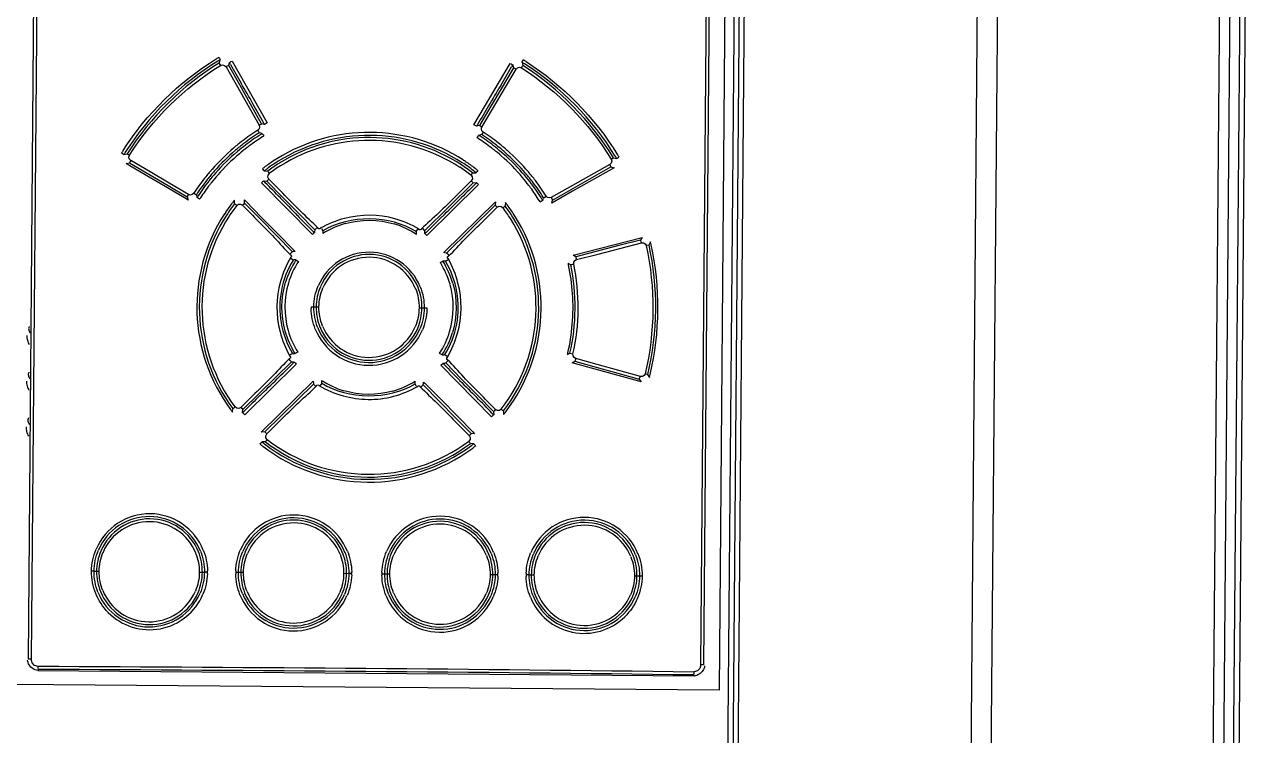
# Model space of a CAD drawing. Header units: millimetres. Extents: x 0 to 10500, y 0 to 7425.
# Drawn here: x 3609.5 to 3730.4, y 5817.3 to 5887.3 of the extents above; entities that cross this region are included whole.
import ezdxf

# ---------------------------------------------------------------- set-up
doc = ezdxf.new("R2010")
doc.units = ezdxf.units.MM
doc.header["$LTSCALE"] = 577.5
doc.layers.get('0').update_dxf_attribs({"linetype": 'CONTINUOUS'})

msp = doc.modelspace()

# ---------------------------------------------------------------- linework, layer by layer
at = {"color": 7, "linetype": 'Continuous'}
for p, q in [((3680.17, 6000.47), (3671.46, 4956.42)), ((3680.67, 6000.47), (3671.96, 4956.42)), ((3681.18, 6000.46), (3672.46, 4956.41)), ((3704.09, 6000.27), (3695.38, 4956.22)), ((3706.08, 6000.26), (3697.36, 4956.2)), ((3719.23, 4956.02), (3727.95, 6000.07)), ((3728.95, 6000.07), (3720.23, 4956.01)), ((3721.23, 4956), (3729.95, 6000.06)), ((3730.45, 6000.05), (3721.73, 4956)), ((3678.91, 5956.58), (3677.78, 5821.79)), ((3677.78, 5821.79), (3608.19, 5822.37))]:
    msp.add_line(p, q, dxfattribs=at)
at = {"color": 6, "linetype": 'Continuous'}
for p, q in [((3609.83, 5824.84), (3610.91, 5954.16)), ((3611.18, 5954.16), (3610.1, 5824.84)), ((3675.99, 5824.29), (3677.07, 5953.61)), ((3677.34, 5953.61), (3676.26, 5824.28)), ((3629.27, 5883.15), (3632.52, 5877.41)), ((3630.61, 5881.37), (3629.53, 5883.29)), ((3629.71, 5883.39), (3629.6, 5883.58)), ((3654.45, 5877.22), (3657.8, 5882.91)), ((3657.54, 5883.05), (3656.43, 5881.16)), ((3657.47, 5883.35), (3657.37, 5883.16)), ((3631.69, 5879.46), (3630.61, 5881.37)), ((3656.43, 5881.16), (3655.32, 5879.26)), ((3632.77, 5877.55), (3631.69, 5879.46)), ((3655.32, 5879.26), (3654.2, 5877.37)), ((3633.06, 5877.48), (3632.96, 5877.66)), ((3654.02, 5877.48), (3653.91, 5877.3)), ((3619.76, 5873.7), (3621.66, 5872.58)), ((3621.79, 5872.82), (3619.89, 5873.94)), ((3667.02, 5873.55), (3661.27, 5870.29)), ((3661.39, 5870.04), (3667.14, 5873.3)), ((3621.66, 5872.58), (3623.56, 5871.46)), ((3623.69, 5871.7), (3621.79, 5872.82)), ((3632.95, 5871.92), (3633.13, 5871.74)), ((3623.56, 5871.46), (3625.46, 5870.34)), ((3625.59, 5870.58), (3623.69, 5871.7)), ((3633.29, 5871.9), (3634.86, 5870.3)), ((3648.81, 5867.02), (3653.59, 5871.73)), ((3653.75, 5871.57), (3653.93, 5871.75)), ((3632.67, 5868.14), (3631.1, 5869.73)), ((3634.86, 5870.3), (3636.43, 5868.71)), ((3655.74, 5869.52), (3650.97, 5864.82)), ((3636.43, 5868.71), (3638, 5867.11)), ((3634.23, 5866.54), (3632.67, 5868.14)), ((3635.8, 5864.95), (3634.23, 5866.54)), ((3637.84, 5866.95), (3637.96, 5866.83)), ((3648.84, 5866.74), (3648.96, 5866.86)), ((3670.05, 5866.1), (3667.92, 5865.55)), ((3667.92, 5865.55), (3663.67, 5864.44)), ((3663.75, 5864.17), (3665.88, 5864.72)), ((3665.88, 5864.72), (3668.01, 5865.27)), ((3668.01, 5865.27), (3670.14, 5865.82)), ((3637.91, 5859.52), (3638.41, 5859.52)), ((3648.26, 5859.43), (3648.77, 5859.43)), ((3630.93, 5849.43), (3635.71, 5854.13)), ((3635.86, 5853.97), (3635.98, 5854.09)), ((3650.61, 5853.97), (3650.73, 5853.85)), ((3650.88, 5854), (3652.44, 5852.41)), ((3663.58, 5854.17), (3665.7, 5853.58)), ((3665.79, 5853.86), (3663.67, 5854.44)), ((3667.91, 5853.27), (3665.79, 5853.86)), ((3665.7, 5853.58), (3667.82, 5853)), ((3667.82, 5853), (3669.93, 5852.41)), ((3670.03, 5852.68), (3667.91, 5853.27)), ((3637.87, 5851.93), (3633.09, 5847.22)), ((3650.25, 5850.25), (3648.68, 5851.84)), ((3652.44, 5852.41), (3654.01, 5850.82)), ((3651.81, 5848.65), (3650.25, 5850.25)), ((3654.01, 5850.82), (3655.57, 5849.22)), ((3630.9, 5849.11), (3631.08, 5849.28)), ((3655.43, 5849.07), (3655.6, 5848.9)), ((3653.38, 5847.05), (3651.81, 5848.65)), ((3616.28, 5833.5), (3616.03, 5833.5)), ((3616.28, 5833.5), (3616.53, 5833.5)), ((3616.53, 5833.5), (3616.79, 5833.5)), ((3626.64, 5833.41), (3627.14, 5833.41)), ((3627.44, 5833.41), (3627.14, 5833.41)), ((3630.99, 5833.38), (3630.22, 5833.38)), ((3640.84, 5833.3), (3641.35, 5833.29)), ((3641.63, 5833.29), (3641.35, 5833.29)), ((3644.61, 5833.26), (3645.39, 5833.26)), ((3655.25, 5833.18), (3656.02, 5833.17)), ((3659.09, 5833.14), (3658.8, 5833.15)), ((3659.09, 5833.14), (3659.6, 5833.14)), ((3669.45, 5833.06), (3670.21, 5833.05)), ((3610.74, 5823.75), (3675.34, 5823.21))]:
    msp.add_line(p, q, dxfattribs=at)
at = {"color": 2, "linetype": 'Continuous'}
for p, q in [((3628.56, 5884.08), (3628.62, 5883.98)), ((3628.61, 5883.53), (3628.69, 5883.84)), ((3628.64, 5883.47), (3628.61, 5883.53)), ((3628.62, 5883.98), (3628.66, 5883.9)), ((3628.69, 5883.39), (3628.64, 5883.47)), ((3628.66, 5883.9), (3628.69, 5883.84)), ((3628.75, 5883.29), (3628.69, 5883.39)), ((3628.74, 5883.29), (3628.93, 5883.34)), ((3628.93, 5883.34), (3629.13, 5883.29)), ((3629.13, 5883.29), (3629.27, 5883.15)), ((3629.38, 5883.21), (3629.27, 5883.15)), ((3629.47, 5883.26), (3629.38, 5883.21)), ((3629.53, 5883.29), (3629.47, 5883.26)), ((3629.53, 5883.29), (3629.6, 5883.58)), ((3629.6, 5883.58), (3629.66, 5883.61)), ((3629.66, 5883.61), (3629.75, 5883.66)), ((3629.75, 5883.66), (3629.86, 5883.72)), ((3629.86, 5883.72), (3633.31, 5877.62)), ((3653.66, 5877.45), (3657.22, 5883.49)), ((3657.22, 5883.49), (3657.32, 5883.43)), ((3657.32, 5883.43), (3657.41, 5883.38)), ((3657.41, 5883.38), (3657.47, 5883.35)), ((3657.47, 5883.35), (3657.54, 5883.05)), ((3657.6, 5883.02), (3657.54, 5883.05)), ((3657.69, 5882.97), (3657.6, 5883.02)), ((3657.8, 5882.91), (3657.69, 5882.97)), ((3657.8, 5882.91), (3657.94, 5883.05)), ((3657.94, 5883.05), (3658.14, 5883.1)), ((3658.14, 5883.1), (3658.33, 5883.04)), ((3658.38, 5883.14), (3658.32, 5883.04)), ((3658.43, 5883.22), (3658.38, 5883.14)), ((3658.39, 5883.6), (3658.42, 5883.65)), ((3658.39, 5883.6), (3658.46, 5883.28)), ((3658.42, 5883.65), (3658.46, 5883.73)), ((3658.46, 5883.28), (3658.43, 5883.22)), ((3658.46, 5883.73), (3658.52, 5883.83)), ((3632.52, 5877.04), (3632.39, 5876.9)), ((3632.46, 5876.8), (3632.39, 5876.9)), ((3632.51, 5876.71), (3632.46, 5876.8)), ((3632.52, 5877.41), (3632.62, 5877.47)), ((3632.52, 5877.41), (3632.57, 5877.22)), ((3632.57, 5877.22), (3632.52, 5877.04)), ((3632.62, 5877.47), (3632.72, 5877.52)), ((3632.72, 5877.52), (3632.78, 5877.55)), ((3633.06, 5877.48), (3632.77, 5877.55)), ((3633.12, 5877.51), (3633.06, 5877.48)), ((3633.21, 5877.56), (3633.12, 5877.51)), ((3633.31, 5877.62), (3633.21, 5877.56)), ((3653.77, 5877.38), (3653.66, 5877.45)), ((3653.86, 5877.33), (3653.77, 5877.38)), ((3653.91, 5877.3), (3653.86, 5877.33)), ((3654.2, 5877.37), (3653.91, 5877.3)), ((3654.2, 5877.37), (3654.26, 5877.34)), ((3654.26, 5877.34), (3654.35, 5877.29)), ((3654.35, 5877.29), (3654.45, 5877.22)), ((3654.4, 5877.04), (3654.45, 5877.22)), ((3654.44, 5876.85), (3654.4, 5877.04)), ((3654.57, 5876.71), (3654.44, 5876.85)), ((3632.55, 5876.66), (3632.51, 5876.71)), ((3632.83, 5876.58), (3632.55, 5876.66)), ((3632.83, 5876.58), (3632.87, 5876.53)), ((3632.87, 5876.53), (3632.92, 5876.44)), ((3632.92, 5876.44), (3632.99, 5876.34)), ((3653.97, 5876.16), (3654.03, 5876.27)), ((3654.03, 5876.27), (3654.09, 5876.35)), ((3654.09, 5876.35), (3654.13, 5876.4)), ((3654.41, 5876.48), (3654.13, 5876.4)), ((3654.45, 5876.53), (3654.41, 5876.48)), ((3654.51, 5876.61), (3654.45, 5876.53)), ((3654.57, 5876.71), (3654.51, 5876.61)), ((3619.08, 5874.6), (3618.99, 5874.66)), ((3619.16, 5874.55), (3619.08, 5874.6)), ((3619.21, 5874.51), (3619.16, 5874.55)), ((3619.21, 5874.51), (3619.55, 5874.6)), ((3619.55, 5874.6), (3619.59, 5874.56)), ((3619.59, 5874.56), (3619.67, 5874.51)), ((3619.67, 5874.51), (3619.76, 5874.45)), ((3619.7, 5874.27), (3619.76, 5874.45)), ((3619.44, 5873.62), (3619.76, 5873.7)), ((3619.63, 5873.51), (3619.44, 5873.62)), ((3621.47, 5872.43), (3619.63, 5873.51)), ((3619.75, 5874.08), (3619.7, 5874.27)), ((3619.89, 5873.94), (3619.75, 5874.08)), ((3619.79, 5873.76), (3619.76, 5873.7)), ((3619.83, 5873.84), (3619.79, 5873.76)), ((3619.89, 5873.94), (3619.83, 5873.84)), ((3667.47, 5873.22), (3663.37, 5870.9)), ((3667.17, 5873.68), (3667.02, 5873.55)), ((3667.08, 5873.45), (3667.02, 5873.55)), ((3667.12, 5873.36), (3667.08, 5873.45)), ((3667.14, 5873.3), (3667.12, 5873.36)), ((3667.14, 5873.3), (3667.47, 5873.22)), ((3667.16, 5874.06), (3667.33, 5874.17)), ((3667.16, 5874.06), (3667.22, 5873.87)), ((3667.22, 5873.87), (3667.17, 5873.68)), ((3667.33, 5874.17), (3667.38, 5874.2)), ((3667.38, 5874.2), (3667.72, 5874.11)), ((3667.76, 5874.14), (3667.72, 5874.11)), ((3667.84, 5874.19), (3667.76, 5874.14)), ((3667.93, 5874.25), (3667.84, 5874.19)), ((3623.5, 5871.23), (3621.47, 5872.43)), ((3632.92, 5873.03), (3632.85, 5873.12)), ((3632.91, 5871.88), (3632.95, 5871.92)), ((3632.98, 5872.95), (3632.92, 5873.03)), ((3632.95, 5871.92), (3633.29, 5871.9)), ((3633.02, 5872.9), (3632.98, 5872.95)), ((3633.02, 5872.9), (3633.37, 5872.88)), ((3633.33, 5871.94), (3633.29, 5871.9)), ((3633.4, 5872.01), (3633.33, 5871.94)), ((3633.37, 5872.88), (3633.4, 5872.83)), ((3633.38, 5872.28), (3633.4, 5872.49)), ((3633.48, 5872.09), (3633.38, 5872.28)), ((3633.4, 5872.83), (3633.46, 5872.75)), ((3633.4, 5872.49), (3633.53, 5872.65)), ((3633.48, 5872.09), (3633.4, 5872.01)), ((3633.46, 5872.75), (3633.53, 5872.65)), ((3653.37, 5872.49), (3653.44, 5872.58)), ((3653.37, 5872.49), (3653.49, 5872.32)), ((3653.51, 5872.11), (3653.4, 5871.93)), ((3653.48, 5871.84), (3653.4, 5871.93)), ((3653.44, 5872.58), (3653.49, 5872.66)), ((3653.49, 5872.66), (3653.53, 5872.71)), ((3653.49, 5872.32), (3653.51, 5872.11)), ((3653.53, 5872.71), (3653.88, 5872.72)), ((3653.92, 5872.77), (3653.88, 5872.72)), ((3653.98, 5872.85), (3653.92, 5872.77)), ((3654.05, 5872.94), (3653.98, 5872.85)), ((3625.33, 5870.15), (3623.5, 5871.23)), ((3626.1, 5870.71), (3625.95, 5870.58)), ((3632.76, 5871.73), (3632.84, 5871.81)), ((3637.76, 5866.63), (3632.76, 5871.73)), ((3632.84, 5871.81), (3632.91, 5871.88)), ((3654.12, 5871.55), (3649.03, 5866.54)), ((3653.55, 5871.77), (3653.48, 5871.84)), ((3653.59, 5871.73), (3653.55, 5871.77)), ((3653.59, 5871.73), (3653.93, 5871.75)), ((3653.93, 5871.75), (3653.97, 5871.7)), ((3653.97, 5871.7), (3654.04, 5871.63)), ((3654.04, 5871.63), (3654.12, 5871.55)), ((3663.37, 5870.9), (3661.32, 5869.74)), ((3625.53, 5870.04), (3625.33, 5870.15)), ((3625.46, 5870.34), (3625.49, 5870.4)), ((3625.46, 5870.34), (3625.53, 5870.04)), ((3625.49, 5870.4), (3625.53, 5870.49)), ((3625.53, 5870.49), (3625.59, 5870.58)), ((3625.77, 5870.53), (3625.59, 5870.58)), ((3625.95, 5870.58), (3625.77, 5870.53)), ((3626.09, 5870.71), (3626.2, 5870.64)), ((3626.2, 5870.64), (3626.29, 5870.59)), ((3626.29, 5870.59), (3626.35, 5870.55)), ((3626.35, 5870.55), (3626.41, 5870.28)), ((3626.47, 5870.24), (3626.41, 5870.28)), ((3626.56, 5870.19), (3626.47, 5870.24)), ((3626.67, 5870.12), (3626.56, 5870.19)), ((3630.11, 5869.67), (3630.09, 5870.02)), ((3630.16, 5869.63), (3630.11, 5869.67)), ((3630.23, 5869.57), (3630.16, 5869.63)), ((3630.32, 5869.5), (3630.23, 5869.57)), ((3630.32, 5869.5), (3630.49, 5869.63)), ((3630.49, 5869.63), (3630.7, 5869.64)), ((3630.7, 5869.64), (3630.89, 5869.53)), ((3630.98, 5869.61), (3630.89, 5869.53)), ((3631.05, 5869.68), (3630.98, 5869.61)), ((3631.1, 5869.73), (3631.05, 5869.68)), ((3631.1, 5869.73), (3631.08, 5870.05)), ((3631.08, 5870.05), (3631.25, 5869.88)), ((3631.25, 5869.88), (3632.74, 5868.36)), ((3650.7, 5864.86), (3655.77, 5869.85)), ((3655.77, 5869.85), (3655.74, 5869.52)), ((3655.79, 5869.48), (3655.74, 5869.52)), ((3656.75, 5869.8), (3656.73, 5869.45)), ((3660.29, 5869.91), (3660.18, 5869.84)), ((3660.38, 5869.96), (3660.29, 5869.91)), ((3660.44, 5869.99), (3660.38, 5869.96)), ((3660.44, 5869.99), (3660.51, 5870.27)), ((3660.51, 5870.27), (3660.57, 5870.3)), ((3660.57, 5870.3), (3660.66, 5870.36)), ((3660.66, 5870.36), (3660.76, 5870.42)), ((3660.91, 5870.29), (3660.76, 5870.42)), ((3661.09, 5870.24), (3660.91, 5870.29)), ((3661.27, 5870.29), (3661.09, 5870.24)), ((3661.27, 5870.29), (3661.32, 5870.19)), ((3661.32, 5870.19), (3661.37, 5870.1)), ((3661.32, 5869.74), (3661.39, 5870.04)), ((3661.37, 5870.1), (3661.39, 5870.04)), ((3632.74, 5868.36), (3634.41, 5866.67)), ((3655.87, 5869.41), (3655.79, 5869.48)), ((3655.95, 5869.32), (3655.87, 5869.41)), ((3655.95, 5869.32), (3656.14, 5869.43)), ((3656.14, 5869.43), (3656.35, 5869.41)), ((3656.35, 5869.41), (3656.52, 5869.28)), ((3656.61, 5869.35), (3656.52, 5869.28)), ((3656.68, 5869.41), (3656.61, 5869.35)), ((3656.73, 5869.45), (3656.68, 5869.41)), ((3638, 5867.11), (3637.97, 5866.92)), ((3638, 5867.11), (3638.19, 5867.31)), ((3638.3, 5867.23), (3638.32, 5867.27)), ((3638.39, 5867.2), (3638.3, 5867.23)), ((3638.32, 5867.27), (3638.31, 5867.29)), ((3638.49, 5867.2), (3638.39, 5867.2)), ((3638.53, 5867.24), (3638.49, 5867.2)), ((3638.54, 5867.26), (3638.53, 5867.24)), ((3638.66, 5867.25), (3638.8, 5867.01)), ((3647.99, 5866.93), (3648.15, 5867.17)), ((3648.28, 5867.16), (3648.26, 5867.18)), ((3648.28, 5867.12), (3648.28, 5867.16)), ((3648.37, 5867.11), (3648.28, 5867.12)), ((3648.47, 5867.13), (3648.37, 5867.11)), ((3648.49, 5867.18), (3648.47, 5867.13)), ((3648.5, 5867.21), (3648.49, 5867.18)), ((3648.61, 5867.22), (3648.81, 5867.02)), ((3634.41, 5866.67), (3635.95, 5865.1)), ((3637.96, 5866.83), (3637.76, 5866.63)), ((3637.97, 5866.92), (3637.96, 5866.83)), ((3638.79, 5866.83), (3638.78, 5866.74)), ((3638.8, 5867.01), (3638.79, 5866.83)), ((3648, 5866.84), (3647.99, 5866.93)), ((3648.02, 5866.66), (3648, 5866.84)), ((3648.82, 5866.93), (3648.81, 5867.02)), ((3648.84, 5866.74), (3648.82, 5866.93)), ((3649.03, 5866.54), (3648.84, 5866.74)), ((3663.42, 5864.6), (3670.22, 5866.36)), ((3670.22, 5866.36), (3670.05, 5866.1)), ((3670.07, 5866.04), (3670.05, 5866.1)), ((3670.11, 5865.94), (3670.07, 5866.04)), ((3670.14, 5865.82), (3670.11, 5865.94)), ((3671.03, 5865.91), (3670.85, 5865.61)), ((3635.59, 5864.75), (3635.67, 5864.83)), ((3635.67, 5864.83), (3635.75, 5864.9)), ((3635.75, 5864.9), (3635.8, 5864.95)), ((3635.89, 5864.96), (3635.8, 5864.95)), ((3636.07, 5864.98), (3635.89, 5864.96)), ((3635.95, 5865.1), (3636.07, 5864.98)), ((3650.79, 5864.85), (3650.7, 5864.86)), ((3650.97, 5864.82), (3650.79, 5864.85)), ((3650.97, 5864.82), (3651.01, 5864.78)), ((3651.01, 5864.78), (3651.09, 5864.71)), ((3651.09, 5864.71), (3651.17, 5864.62)), ((3670.14, 5865.82), (3670.35, 5865.82)), ((3670.35, 5865.82), (3670.51, 5865.72)), ((3670.51, 5865.72), (3670.6, 5865.55)), ((3670.85, 5865.61), (3670.6, 5865.56)), ((3635.6, 5864.63), (3635.63, 5864.63)), ((3635.63, 5864.63), (3635.68, 5864.61)), ((3635.65, 5864.42), (3635.63, 5864.4)), ((3635.89, 5864.13), (3635.64, 5864.28)), ((3635.69, 5864.41), (3635.65, 5864.42)), ((3635.68, 5864.61), (3635.7, 5864.51)), ((3635.7, 5864.51), (3635.69, 5864.41)), ((3635.97, 5864.14), (3635.89, 5864.13)), ((3636.15, 5864.15), (3635.97, 5864.14)), ((3636.15, 5864.15), (3636.39, 5864)), ((3650.35, 5863.88), (3650.6, 5864.03)), ((3650.69, 5864.02), (3650.6, 5864.03)), ((3650.87, 5864.01), (3650.69, 5864.02)), ((3650.92, 5864.04), (3650.87, 5864.01)), ((3651.01, 5864.09), (3650.92, 5864.04)), ((3651.11, 5864.16), (3651.01, 5864.09)), ((3651.06, 5864.32), (3651.07, 5864.42)), ((3651.1, 5864.28), (3651.06, 5864.32)), ((3651.07, 5864.42), (3651.1, 5864.51)), ((3651.1, 5864.51), (3651.13, 5864.49)), ((3651.13, 5864.27), (3651.1, 5864.28)), ((3651.13, 5864.49), (3651.16, 5864.5)), ((3663.18, 5863.66), (3662.94, 5863.8)), ((3663.25, 5863.67), (3663.18, 5863.66)), ((3663.35, 5863.69), (3663.25, 5863.67)), ((3663.48, 5863.72), (3663.35, 5863.69)), ((3663.67, 5864.44), (3663.42, 5864.6)), ((3663.48, 5863.91), (3663.59, 5864.08)), ((3663.48, 5863.72), (3663.48, 5863.91)), ((3663.59, 5864.08), (3663.75, 5864.17)), ((3663.67, 5864.44), (3663.69, 5864.38)), ((3663.69, 5864.38), (3663.72, 5864.28)), ((3663.72, 5864.28), (3663.75, 5864.17)), ((3637.63, 5859.52), (3637.91, 5859.52)), ((3648.77, 5859.43), (3649.04, 5859.43)), ((3636.32, 5855.07), (3636.07, 5854.92)), ((3636.18, 5853.89), (3631.11, 5848.9)), ((3635.59, 5854.24), (3635.5, 5854.33)), ((3635.54, 5854.46), (3635.52, 5854.45)), ((3635.54, 5854.68), (3635.57, 5854.67)), ((3635.58, 5854.44), (3635.54, 5854.46)), ((3635.56, 5854.79), (3635.66, 5854.86)), ((3635.57, 5854.67), (3635.61, 5854.63)), ((3635.61, 5854.53), (3635.58, 5854.44)), ((3635.66, 5854.17), (3635.59, 5854.24)), ((3635.61, 5854.63), (3635.61, 5854.53)), ((3635.66, 5854.86), (3635.75, 5854.91)), ((3635.71, 5854.13), (3635.66, 5854.17)), ((3635.71, 5854.13), (3635.89, 5854.11)), ((3635.75, 5854.91), (3635.81, 5854.94)), ((3635.81, 5854.94), (3635.99, 5854.93)), ((3635.89, 5854.11), (3635.98, 5854.09)), ((3635.98, 5854.09), (3636.03, 5854.05)), ((3635.99, 5854.93), (3636.07, 5854.92)), ((3636.03, 5854.05), (3636.1, 5853.98)), ((3636.1, 5853.98), (3636.18, 5853.89)), ((3650.52, 5854.8), (3650.28, 5854.95)), ((3650.4, 5853.77), (3650.48, 5853.86)), ((3655.38, 5848.7), (3650.4, 5853.77)), ((3650.48, 5853.86), (3650.56, 5853.93)), ((3650.52, 5854.8), (3650.7, 5854.81)), ((3650.56, 5853.93), (3650.61, 5853.97)), ((3650.61, 5853.97), (3650.79, 5853.99)), ((3650.7, 5854.81), (3650.79, 5854.82)), ((3650.79, 5854.82), (3651.04, 5854.67)), ((3650.79, 5853.99), (3650.88, 5854)), ((3650.93, 5854.05), (3650.88, 5854)), ((3651, 5854.12), (3650.93, 5854.05)), ((3650.98, 5854.44), (3650.98, 5854.54)), ((3650.98, 5854.54), (3651.03, 5854.53)), ((3651, 5854.34), (3650.98, 5854.44)), ((3651.04, 5854.32), (3651, 5854.34)), ((3651.09, 5854.2), (3651, 5854.12)), ((3651.03, 5854.53), (3651.05, 5854.55)), ((3651.07, 5854.32), (3651.04, 5854.32)), ((3662.87, 5854.82), (3663.11, 5854.96)), ((3663.11, 5854.96), (3663.4, 5854.9)), ((3663.33, 5854.02), (3663.58, 5854.17)), ((3663.54, 5853.96), (3663.33, 5854.02)), ((3663.41, 5854.7), (3663.4, 5854.9)), ((3663.51, 5854.54), (3663.41, 5854.7)), ((3663.67, 5854.44), (3663.51, 5854.54)), ((3665.59, 5853.39), (3663.54, 5853.96)), ((3663.61, 5854.23), (3663.58, 5854.17)), ((3663.64, 5854.33), (3663.61, 5854.23)), ((3663.67, 5854.44), (3663.64, 5854.33)), ((3667.84, 5852.77), (3665.59, 5853.39)), ((3669.89, 5852.2), (3667.84, 5852.77)), ((3669.96, 5852.47), (3669.99, 5852.57)), ((3669.99, 5852.57), (3670.03, 5852.68)), ((3670.24, 5852.68), (3670.03, 5852.68)), ((3670.41, 5852.78), (3670.24, 5852.68)), ((3670.5, 5852.94), (3670.41, 5852.78)), ((3670.49, 5852.94), (3670.6, 5852.92)), ((3670.6, 5852.92), (3670.69, 5852.9)), ((3670.69, 5852.9), (3670.74, 5852.88)), ((3670.74, 5852.88), (3670.92, 5852.58)), ((3636.14, 5850.54), (3637.84, 5852.22)), ((3637.84, 5852.22), (3637.86, 5852.03)), ((3637.86, 5852.03), (3637.87, 5851.93)), ((3638.06, 5851.73), (3637.87, 5851.93)), ((3638.18, 5851.77), (3638.2, 5851.82)), ((3638.18, 5851.74), (3638.18, 5851.77)), ((3638.2, 5851.82), (3638.3, 5851.84)), ((3638.3, 5851.84), (3638.4, 5851.83)), ((3638.4, 5851.83), (3638.39, 5851.79)), ((3638.39, 5851.79), (3638.41, 5851.77)), ((3638.68, 5852.02), (3638.53, 5851.78)), ((3638.66, 5852.29), (3638.67, 5852.11)), ((3638.67, 5852.11), (3638.68, 5852.02)), ((3647.87, 5851.94), (3647.89, 5852.12)), ((3648.02, 5851.7), (3647.87, 5851.94)), ((3647.89, 5852.12), (3647.89, 5852.21)), ((3648.13, 5851.69), (3648.15, 5851.71)), ((3648.15, 5851.71), (3648.18, 5851.76)), ((3648.18, 5851.76), (3648.28, 5851.75)), ((3648.28, 5851.75), (3648.37, 5851.72)), ((3648.37, 5851.72), (3648.35, 5851.68)), ((3648.35, 5851.68), (3648.37, 5851.66)), ((3648.68, 5851.84), (3648.48, 5851.64)), ((3648.68, 5851.84), (3648.7, 5852.03)), ((3648.7, 5852.03), (3648.71, 5852.12)), ((3648.71, 5852.12), (3648.84, 5852)), ((3648.84, 5852), (3650.39, 5850.43)), ((3670.1, 5852.14), (3669.89, 5852.2)), ((3669.93, 5852.41), (3669.96, 5852.47)), ((3669.93, 5852.41), (3670.1, 5852.14)), ((3634.44, 5848.87), (3636.14, 5850.54)), ((3650.39, 5850.43), (3652.06, 5848.73)), ((3629.92, 5849.15), (3629.94, 5849.5)), ((3629.94, 5849.5), (3629.99, 5849.54)), ((3629.99, 5849.54), (3630.07, 5849.6)), ((3630.07, 5849.6), (3630.16, 5849.67)), ((3630.32, 5849.54), (3630.16, 5849.67)), ((3630.53, 5849.53), (3630.32, 5849.54)), ((3630.72, 5849.63), (3630.53, 5849.53)), ((3630.72, 5849.63), (3630.81, 5849.55)), ((3630.81, 5849.55), (3630.88, 5849.47)), ((3630.88, 5849.47), (3630.93, 5849.43)), ((3630.9, 5849.11), (3630.93, 5849.43)), ((3630.95, 5849.06), (3630.9, 5849.11)), ((3631.03, 5848.99), (3630.95, 5849.06)), ((3631.11, 5848.9), (3631.03, 5848.99)), ((3655.57, 5849.22), (3655.62, 5849.27)), ((3655.57, 5849.22), (3655.6, 5848.9)), ((3655.62, 5849.27), (3655.7, 5849.34)), ((3655.7, 5849.34), (3655.79, 5849.42)), ((3655.98, 5849.31), (3655.79, 5849.42)), ((3656.19, 5849.33), (3655.98, 5849.31)), ((3656.35, 5849.45), (3656.19, 5849.33)), ((3656.35, 5849.45), (3656.44, 5849.38)), ((3656.44, 5849.38), (3656.52, 5849.32)), ((3656.52, 5849.32), (3656.56, 5849.28)), ((3656.56, 5849.28), (3656.58, 5848.93)), ((3632.74, 5847.2), (3634.44, 5848.87)), ((3652.06, 5848.73), (3653.55, 5847.21)), ((3655.47, 5848.79), (3655.38, 5848.7)), ((3655.55, 5848.86), (3655.47, 5848.79)), ((3655.6, 5848.9), (3655.55, 5848.86)), ((3633.09, 5847.22), (3632.74, 5847.2)), ((3633.09, 5847.22), (3633.13, 5847.18)), ((3633.13, 5847.18), (3633.19, 5847.11)), ((3633.17, 5846.84), (3633.27, 5847.02)), ((3633.18, 5846.63), (3633.17, 5846.84)), ((3633.31, 5846.46), (3633.18, 5846.63)), ((3633.19, 5847.11), (3633.27, 5847.02)), ((3653.19, 5846.86), (3653.27, 5846.94)), ((3653.19, 5846.86), (3653.29, 5846.67)), ((3653.27, 5846.94), (3653.34, 5847.01)), ((3653.29, 5846.67), (3653.28, 5846.47)), ((3653.34, 5847.01), (3653.38, 5847.05)), ((3653.73, 5847.03), (3653.38, 5847.05)), ((3653.55, 5847.21), (3653.73, 5847.03)), ((3632.63, 5846.01), (3632.7, 5846.1)), ((3632.7, 5846.1), (3632.76, 5846.18)), ((3632.76, 5846.18), (3632.79, 5846.23)), ((3633.15, 5846.24), (3632.79, 5846.23)), ((3633.18, 5846.29), (3633.15, 5846.24)), ((3633.24, 5846.37), (3633.18, 5846.29)), ((3633.31, 5846.46), (3633.24, 5846.37)), ((3653.28, 5846.47), (3653.15, 5846.3)), ((3653.22, 5846.2), (3653.15, 5846.3)), ((3653.27, 5846.13), (3653.22, 5846.2)), ((3653.31, 5846.07), (3653.27, 5846.13)), ((3653.66, 5846.06), (3653.31, 5846.07)), ((3653.66, 5846.06), (3653.69, 5846.01)), ((3653.69, 5846.01), (3653.75, 5845.93)), ((3653.75, 5845.93), (3653.82, 5845.83)), ((3610.1, 5824.84), (3609.83, 5824.84)), ((3610.19, 5824.49), (3610.1, 5824.84)), ((3610.44, 5824.23), (3610.19, 5824.49)), ((3610.79, 5824.13), (3610.44, 5824.23)), ((3610.83, 5823.83), (3610.74, 5823.75)), ((3610.8, 5823.99), (3610.79, 5824.13)), ((3610.81, 5823.88), (3610.8, 5823.99)), ((3610.83, 5823.83), (3610.81, 5823.88)), ((3675.29, 5823.6), (3675.28, 5823.45)), ((3675.64, 5823.69), (3675.29, 5823.6)), ((3675.9, 5823.94), (3675.64, 5823.69)), ((3675.99, 5824.29), (3675.9, 5823.94)), ((3676.26, 5824.28), (3675.99, 5824.29)), ((3675.27, 5823.34), (3675.25, 5823.3)), ((3675.34, 5823.21), (3675.25, 5823.3)), ((3675.28, 5823.45), (3675.27, 5823.34))]:
    msp.add_line(p, q, dxfattribs=at)
for centre, radius, start, end in [((3643.24, 5859.66), 28.49, 121.025, 121.6474), ((3643.43, 5859.66), 28.5, 57.3966, 58.0188), ((3643.32, 5859.52), 19.74, 122.0268, 126.5876), ((3643.26, 5859.63), 19.62, 121.5701, 122.0228), ((3643.34, 5859.5), 17.19, 57.2241, 121.8248), ((3643.49, 5859.72), 19.5, 57.0397, 57.4955), ((3643.4, 5859.58), 19.66, 52.4564, 57.0341), ((3643.18, 5859.6), 28.49, 147.5166, 148.0992), ((3643.38, 5859.46), 19.82, 130.218, 138.8367), ((3643.36, 5859.48), 19.79, 127.3805, 130.211), ((3643.36, 5859.47), 19.8, 126.5854, 127.3808), ((3643.33, 5859.5), 19.77, 51.6637, 52.4602), ((3643.32, 5859.48), 19.8, 48.8363, 51.6634), ((3643.32, 5859.48), 19.8, 40.1977, 48.8339), ((3643.52, 5859.62), 28.47, 30.9408, 31.525), ((3643.17, 5859.73), 16.9, 126.4351, 127.6227), ((3643.27, 5859.6), 17.07, 122.6114, 126.4312), ((3643.33, 5859.5), 17.18, 121.8166, 122.615), ((3643.34, 5859.49), 17.19, 56.4358, 57.2324), ((3643.4, 5859.58), 17.08, 52.614, 56.4393), ((3643.49, 5859.71), 16.92, 51.4262, 52.6103), ((3643.36, 5859.47), 19.8, 138.8431, 141.74), ((3643.34, 5859.5), 19.76, 37.2849, 40.1863), ((3643.32, 5859.5), 19.75, 142.555, 147.0295), ((3643.37, 5859.47), 19.81, 141.7397, 142.5571), ((3643.29, 5859.47), 19.82, 36.469, 37.2861), ((3643.28, 5859.46), 19.83, 32.0149, 36.469), ((3643.23, 5859.57), 19.64, 147.0333, 147.4828), ((3643.26, 5859.53), 16.84, 142.5612, 146.4315), ((3643.14, 5859.62), 16.68, 141.4261, 142.5573), ((3643.54, 5859.62), 16.68, 36.4876, 37.618), ((3643.41, 5859.53), 16.84, 32.6089, 36.4838), ((3643.33, 5859.49), 19.78, 31.5637, 32.0134), ((3643.33, 5859.48), 16.93, 147.1325, 216.4818), ((3643.35, 5859.47), 16.94, 146.4279, 147.1482), ((3643.34, 5859.48), 16.93, 322.5615, 31.9048), ((3643.33, 5859.47), 16.94, 31.8891, 32.6125), ((3643.36, 5859.41), 8.64, 105.8493, 122.0195), ((3643.31, 5859.41), 8.64, 57.0229, 73.182), ((3643.45, 5859.5), 28.32, 12.4952, 13.0837), ((3643.34, 5859.47), 5.43, 21.96, 157.0242), ((3643.37, 5859.47), 8.32, 147.0061, 163.193), ((3643.3, 5859.47), 8.32, 15.8448, 32.0331), ((3643.41, 5859.49), 20, 11.9866, 12.4435), ((3643.3, 5859.47), 20.11, 3.8566, 11.9806), ((3643.32, 5859.48), 20.09, 355.1943, 3.8462), ((3643.22, 5859.48), 5.59, 179.527, 181.0561), ((3643.46, 5859.47), 5.59, 357.9866, 359.5217), ((3643.3, 5859.48), 20.11, 347.0634, 355.1839), ((3643.34, 5859.47), 5.7, 201.9097, 337.0519), ((3643.32, 5859.48), 8.3, 326.9777, 343.2345), ((3643.41, 5859.46), 20, 346.6004, 347.0574), ((3643.45, 5859.45), 28.32, 345.9601, 346.5485), ((3643.36, 5859.54), 8.64, 237.0258, 253.1837), ((3643.31, 5859.54), 8.64, 285.8648, 302.0214), ((3643.13, 5859.33), 16.68, 216.4874, 217.6182), ((3643.54, 5859.33), 16.68, 321.4254, 322.5563), ((3643.18, 5859.25), 16.93, 231.4277, 232.6112), ((3643.34, 5859.46), 17.19, 232.6251, 306.4196), ((3643.49, 5859.25), 16.93, 306.4273, 307.6108), ((3621.74, 5833.46), 5.7, 21.9007, 157.0133), ((3635.92, 5833.34), 5.7, 21.8857, 157.029), ((3650.31, 5833.22), 5.7, 21.9889, 157.0477), ((3664.5, 5833.1), 5.7, 21.9612, 157.1622), ((3621.85, 5833.45), 5.59, 359.5211, 1.0967), ((3621.85, 5833.45), 5.6, 357.9421, 359.5151), ((3635.8, 5833.34), 5.58, 178.0116, 179.5334), ((3635.8, 5833.34), 5.58, 179.5112, 181.0318), ((3636.03, 5833.33), 5.6, 359.5309, 1.0722), ((3636.04, 5833.34), 5.59, 357.9685, 359.5192), ((3650.2, 5833.22), 5.59, 177.9683, 179.5189), ((3650.21, 5833.22), 5.6, 179.533, 181.0741), ((3650.44, 5833.22), 5.58, 359.5124, 1.0327), ((3664.39, 5833.1), 5.6, 177.9421, 179.5151), ((3650.44, 5833.21), 5.58, 358.0107, 359.5318), ((3664.39, 5833.1), 5.59, 179.5211, 181.0968), ((3621.74, 5833.45), 5.7, 224.5716, 337.1567), ((3635.92, 5833.33), 5.7, 201.9928, 337.0462), ((3650.31, 5833.21), 5.7, 201.887, 337.0359), ((3664.5, 5833.09), 5.7, 201.9214, 314.441)]:
    msp.add_arc(centre, radius, start, end, dxfattribs=at)
at = {"color": 6, "linetype": 'Continuous'}
for centre, radius, start, end in [((3643.22, 5859.65), 28.22, 120.9855, 121.5513), ((3781.72, 5967.56), 173.76, 208.9744, 209.677), ((3506.73, 5969.89), 173.82, 329.3667, 330.0691), ((3643.45, 5859.64), 28.23, 57.4923, 58.0579), ((3466.71, 5785.22), 190.22, 29.0748, 29.7144), ((3818.67, 5782.3), 190.18, 149.3293, 149.969), ((3643.31, 5859.51), 20.53, 122.1106, 127.3147), ((3643.34, 5859.46), 20.59, 127.3119, 130.3589), ((3643.36, 5859.48), 20.3, 127.3986, 130.4163), ((3643.33, 5859.52), 20.25, 122.1546, 127.4015), ((3643.32, 5859.49), 20.05, 122.0294, 127.2974), ((3643.25, 5859.6), 19.92, 121.5324, 122.0243), ((3643.34, 5859.46), 16.94, 57.2418, 121.8023), ((3643.34, 5859.5), 16.69, 57.0274, 122.0182), ((3643.34, 5859.46), 16.44, 57.0341, 122.0109), ((3643.5, 5859.71), 19.79, 57.0388, 57.5339), ((3643.4, 5859.55), 19.98, 51.7445, 57.0315), ((3643.35, 5859.52), 20.25, 51.6429, 56.8896), ((3643.41, 5859.56), 20.47, 51.7264, 56.9457), ((3643.34, 5859.47), 20.58, 48.6904, 51.7302), ((3643.16, 5859.58), 28.23, 147.4941, 148.0606), ((3643.36, 5859.44), 20.61, 130.3648, 138.6473), ((3643.37, 5859.46), 20.32, 130.4226, 138.6686), ((3643.36, 5859.44), 20.11, 130.1737, 138.8001), ((3643.35, 5859.46), 20.09, 127.2948, 130.1672), ((3643.32, 5859.45), 20.1, 48.8763, 51.7487), ((3643.32, 5859.48), 20.3, 48.6363, 51.6457), ((3643.33, 5859.46), 20.09, 40.2498, 48.8747), ((3643.3, 5859.46), 20.32, 40.3833, 48.6299), ((3643.32, 5859.45), 20.61, 40.4029, 48.6853), ((3643.54, 5859.59), 28.2, 30.9811, 31.5481), ((3643.29, 5859.53), 16.86, 121.784, 126.4621), ((3643.26, 5859.61), 16.55, 121.9946, 126.7041), ((3643.25, 5859.59), 16.29, 121.9923, 126.6646), ((3643.42, 5859.58), 16.3, 52.3803, 57.052), ((3643.41, 5859.6), 16.56, 52.3404, 57.05), ((3643.39, 5859.53), 16.86, 52.5811, 57.2603), ((3643.25, 5859.53), 20.47, 141.6622, 146.907), ((3643.32, 5859.51), 20.25, 141.7088, 146.9296), ((3643.33, 5859.47), 20.57, 138.6528, 141.6658), ((3643.36, 5859.47), 20.31, 138.6742, 141.7117), ((3643.34, 5859.46), 20.09, 138.807, 141.6966), ((3643.18, 5859.68), 16.67, 126.4683, 127.568), ((3643.5, 5859.68), 16.67, 51.4758, 52.5749), ((3643.36, 5859.49), 20.05, 37.3288, 40.2376), ((3643.31, 5859.47), 20.31, 37.3328, 40.378), ((3643.34, 5859.46), 20.59, 37.3765, 40.3965), ((3643.38, 5859.49), 20.54, 32.1496, 37.3793), ((3643.31, 5859.48), 20.05, 141.694, 146.9899), ((3501.56, 5740.1), 186.12, 44.366, 45.0165), ((3783.09, 5737.76), 186.1, 134.0272, 134.6777), ((3643.3, 5859.45), 20.12, 32.0533, 37.3291), ((3643.36, 5859.5), 20.25, 32.1146, 37.3357), ((3643.2, 5859.56), 19.92, 146.995, 147.4452), ((3643.26, 5859.55), 16.59, 142.4077, 147.0344), ((3643.22, 5859.55), 16.29, 142.3656, 146.9457), ((3643.34, 5859.47), 20.07, 31.6045, 32.0516), ((3643.36, 5859.48), 16.72, 147.0191, 216.6155), ((3643.33, 5859.48), 16.43, 146.9242, 216.6621), ((3775.03, 6004.26), 194.1, 224.368, 225.0233), ((3514.12, 6006.39), 194.04, 314.0208, 314.6758), ((3643.44, 5859.55), 16.3, 32.1025, 36.6789), ((3643.31, 5859.48), 16.72, 322.4281, 32.0223), ((3643.42, 5859.55), 16.59, 32.0065, 36.6363), ((3643.34, 5859.48), 16.43, 322.3818, 32.1203), ((3643.34, 5859.48), 5.2, 21.9196, 156.9869), ((3643.36, 5859.46), 8.6, 146.9674, 163.1707), ((3643.34, 5859.47), 4.93, 21.9646, 157.0763), ((3643.31, 5859.47), 8.6, 15.86, 32.0758), ((3643.34, 5859.48), 5.43, 201.9593, 337.0242), ((3643.34, 5859.47), 5.2, 201.9211, 336.9872), ((3643.34, 5859.48), 4.93, 201.9646, 337.0762), ((3643.34, 5859.48), 8.58, 326.9349, 343.1998), ((3521.66, 5967.76), 161.21, 314.3267, 315.1046), ((3766.72, 5965.62), 161.08, 223.9396, 224.7171), ((3746.23, 5734.43), 162.64, 134.3218, 135.0767), ((3538.35, 5736.14), 162.67, 43.9673, 44.722), ((3643.18, 5859.27), 16.67, 231.4751, 232.5742), ((3643.34, 5859.49), 16.94, 232.5868, 306.4563), ((3643.34, 5859.46), 16.69, 232.3556, 306.6882), ((3643.34, 5859.49), 16.44, 232.4018, 306.6413), ((3643.49, 5859.27), 16.67, 306.4678, 307.5674), ((3621.71, 5833.45), 5.43, 21.9454, 157.0404), ((3621.74, 5833.46), 5.2, 21.9695, 157.0453), ((3621.71, 5833.45), 4.93, 21.9425, 157.138), ((3635.92, 5833.33), 5.43, 21.9698, 156.9726), ((3635.92, 5833.34), 5.2, 21.9442, 156.9943), ((3635.92, 5833.33), 4.93, 21.9666, 157.0873), ((3650.32, 5833.21), 5.43, 21.9605, 157.0202), ((3650.31, 5833.22), 5.2, 21.8788, 156.9912), ((3650.32, 5833.21), 4.93, 21.9531, 157.0748), ((3664.52, 5833.1), 5.43, 21.8871, 157.026), ((3664.5, 5833.1), 5.2, 21.8942, 157.0071), ((3664.52, 5833.1), 4.93, 21.905, 157.1019), ((3621.71, 5833.46), 5.43, 201.8871, 337.026), ((3621.74, 5833.45), 5.2, 201.8942, 337.0071), ((3621.71, 5833.46), 4.93, 201.905, 337.1019), ((3635.92, 5833.34), 5.43, 201.9596, 337.02), ((3635.92, 5833.33), 5.2, 201.8788, 336.9912), ((3635.92, 5833.34), 4.93, 201.9531, 337.0748), ((3650.32, 5833.22), 5.43, 201.9716, 336.9705), ((3650.31, 5833.21), 5.2, 201.9442, 336.9943), ((3650.32, 5833.22), 4.93, 201.9666, 337.0873), ((3664.52, 5833.1), 5.43, 201.9454, 337.0404), ((3664.5, 5833.09), 5.2, 201.9695, 337.0453), ((3664.52, 5833.1), 4.93, 201.9425, 337.138), ((3576.5, -2149.21), 7973.41, 89.290142, 89.753582), ((3576.64, -2132.43), 7956.34, 89.289894, 89.75383)]:
    msp.add_arc(centre, radius, start, end, dxfattribs=at)
at = {"color": 2, "linetype": 'Continuous'}
for points in [[(3619.15, 5874.91), (3621.44, 5878.52), (3624.65, 5881.68), (3628.29, 5883.92)], [(3658.79, 5883.67), (3662.39, 5881.36), (3665.54, 5878.15), (3667.78, 5874.5)], [(3641, 5867.72), (3642.54, 5868.16), (3644.28, 5868.15), (3645.81, 5867.68)], [(3670.99, 5852.86), (3671.98, 5857), (3672.02, 5861.47), (3671.1, 5865.63)], [(3635.41, 5861.87), (3634.96, 5860.38), (3634.95, 5858.71), (3635.37, 5857.21)], [(3637.91, 5859.52), (3637.91, 5860.23), (3638.06, 5860.94), (3638.34, 5861.59)], [(3648.37, 5861.5), (3648.64, 5860.85), (3648.77, 5860.13), (3648.77, 5859.43)], [(3651.27, 5857.08), (3651.72, 5858.57), (3651.73, 5860.25), (3651.31, 5861.74)], [(3638.05, 5857.34), (3637.79, 5857.98), (3637.65, 5858.68), (3637.63, 5859.37)], [(3649.04, 5859.28), (3649.01, 5858.58), (3648.86, 5857.88), (3648.59, 5857.25)], [(3635.37, 5857.21), (3635.58, 5856.46), (3635.9, 5855.73), (3636.32, 5855.07)], [(3645.67, 5851.23), (3644.13, 5850.79), (3642.4, 5850.81), (3640.86, 5851.27)], [(3616.03, 5833.5), (3616.04, 5834.25), (3616.2, 5835), (3616.49, 5835.69)], [(3627.03, 5835.59), (3627.29, 5834.95), (3627.43, 5834.25), (3627.44, 5833.56)], [(3630.22, 5833.53), (3630.25, 5834.23), (3630.4, 5834.93), (3630.67, 5835.57)], [(3641.22, 5835.47), (3641.47, 5834.83), (3641.62, 5834.13), (3641.63, 5833.44)], [(3644.61, 5833.42), (3644.64, 5834.11), (3644.79, 5834.81), (3645.06, 5835.45)], [(3655.6, 5835.36), (3655.86, 5834.71), (3656, 5834.01), (3656.02, 5833.32)], [(3658.8, 5833.3), (3658.82, 5833.99), (3658.98, 5834.68), (3659.24, 5835.32)], [(3669.79, 5835.24), (3670.07, 5834.55), (3670.21, 5833.79), (3670.21, 5833.05)], [(3616.45, 5831.32), (3616.17, 5832), (3616.03, 5832.76), (3616.03, 5833.5)], [(3627.44, 5833.25), (3627.41, 5832.57), (3627.26, 5831.87), (3626.99, 5831.24)], [(3630.64, 5831.19), (3630.38, 5831.84), (3630.23, 5832.54), (3630.22, 5833.24)], [(3641.63, 5833.14), (3641.6, 5832.44), (3641.45, 5831.75), (3641.18, 5831.11)], [(3645.02, 5831.08), (3644.76, 5831.73), (3644.62, 5832.42), (3644.61, 5833.11)], [(3656.01, 5833.02), (3655.99, 5832.33), (3655.84, 5831.63), (3655.56, 5830.99)], [(3659.21, 5830.96), (3658.95, 5831.6), (3658.81, 5832.3), (3658.8, 5832.99)], [(3670.21, 5833.05), (3670.2, 5832.31), (3670.04, 5831.55), (3669.75, 5830.86)], [(3617.67, 5829.45), (3617.15, 5829.98), (3616.73, 5830.63), (3616.45, 5831.32)], [(3669.75, 5830.86), (3669.46, 5830.18), (3669.03, 5829.54), (3668.5, 5829.02)]]:
    msp.add_open_spline(points, degree=3, dxfattribs=at)
at = {"color": 6, "linetype": 'Continuous'}
for points in [[(3628.45, 5883.7), (3624.83, 5881.47), (3621.64, 5878.34), (3619.36, 5874.75)], [(3628.61, 5883.53), (3624.99, 5881.31), (3621.82, 5878.18), (3619.55, 5874.6)], [(3619.76, 5874.45), (3622.02, 5878), (3625.16, 5881.1), (3628.74, 5883.29)], [(3658.33, 5883.04), (3661.87, 5880.78), (3664.97, 5877.64), (3667.16, 5874.06)], [(3667.38, 5874.2), (3665.17, 5877.82), (3662.04, 5881), (3658.46, 5883.28)], [(3667.57, 5874.35), (3665.35, 5877.97), (3662.21, 5881.16), (3658.62, 5883.45)], [(3631.92, 5879.51), (3631.53, 5880.18), (3631.14, 5880.86), (3630.75, 5881.53)], [(3656.29, 5881.32), (3655.89, 5880.65), (3655.49, 5879.98), (3655.09, 5879.31)], [(3635.05, 5870.5), (3634.53, 5871.03), (3634.01, 5871.56), (3633.48, 5872.09)], [(3653.4, 5871.93), (3652.87, 5871.4), (3652.33, 5870.88), (3651.8, 5870.36)], [(3630.89, 5869.53), (3631.41, 5869), (3631.93, 5868.46), (3632.45, 5867.94)], [(3634.61, 5870.24), (3635.17, 5869.67), (3635.72, 5869.1), (3636.27, 5868.53)], [(3636.62, 5868.9), (3636.09, 5869.42), (3635.57, 5869.96), (3635.05, 5870.5)], [(3651.8, 5870.36), (3651.28, 5869.83), (3650.75, 5869.3), (3650.21, 5868.79)], [(3650.55, 5868.41), (3651.11, 5868.97), (3651.67, 5869.53), (3652.24, 5870.09)], [(3638.31, 5867.29), (3637.76, 5867.85), (3637.18, 5868.36), (3636.62, 5868.9)], [(3647.99, 5866.93), (3645.4, 5868.56), (3641.43, 5868.59), (3638.8, 5867.01)], [(3645.88, 5868.19), (3644.3, 5868.64), (3642.53, 5868.65), (3640.94, 5868.23)], [(3650.21, 5868.79), (3649.64, 5868.26), (3649.05, 5867.75), (3648.5, 5867.21)], [(3654.36, 5867.75), (3654.89, 5868.27), (3655.42, 5868.8), (3655.95, 5869.32)], [(3632.45, 5867.94), (3632.98, 5867.41), (3633.51, 5866.89), (3634.02, 5866.34)], [(3640.94, 5868.23), (3640.1, 5868.01), (3639.3, 5867.68), (3638.54, 5867.26)], [(3648.26, 5867.18), (3647.51, 5867.61), (3646.71, 5867.95), (3645.88, 5868.19)], [(3652.77, 5866.19), (3653.28, 5866.72), (3653.83, 5867.23), (3654.36, 5867.75)], [(3634.02, 5866.34), (3634.55, 5865.78), (3635.06, 5865.19), (3635.6, 5864.63)], [(3651.16, 5864.5), (3651.71, 5865.05), (3652.23, 5865.63), (3652.77, 5866.19)], [(3670.6, 5865.55), (3671.52, 5861.45), (3671.48, 5857.03), (3670.5, 5852.94)], [(3670.85, 5865.61), (3671.77, 5861.47), (3671.73, 5857.01), (3670.74, 5852.88)], [(3635.63, 5864.4), (3635.2, 5863.65), (3634.86, 5862.84), (3634.62, 5862.01)], [(3635.89, 5864.13), (3635.32, 5863.23), (3634.92, 5862.2), (3634.71, 5861.15)], [(3651.99, 5861), (3651.8, 5862.06), (3651.42, 5863.09), (3650.87, 5864.01)], [(3652.09, 5861.87), (3651.87, 5862.7), (3651.54, 5863.51), (3651.13, 5864.27)], [(3663.11, 5854.96), (3663.75, 5857.79), (3663.78, 5860.82), (3663.18, 5863.66)], [(3663.4, 5854.9), (3664.06, 5857.76), (3664.08, 5860.84), (3663.48, 5863.72)], [(3634.62, 5862.01), (3634.17, 5860.43), (3634.16, 5858.67), (3634.58, 5857.08)], [(3634.71, 5861.15), (3634.51, 5860.1), (3634.5, 5859), (3634.69, 5857.95)], [(3635.09, 5857.14), (3634.65, 5858.68), (3634.67, 5860.42), (3635.13, 5861.95)], [(3638.55, 5861.51), (3638.28, 5860.89), (3638.14, 5860.2), (3638.13, 5859.52)], [(3638.41, 5859.52), (3638.42, 5860.16), (3638.55, 5860.8), (3638.8, 5861.39)], [(3647.91, 5861.32), (3648.15, 5860.72), (3648.27, 5860.07), (3648.26, 5859.43)], [(3648.54, 5859.43), (3648.55, 5860.11), (3648.42, 5860.8), (3648.16, 5861.42)], [(3651.59, 5861.82), (3652.02, 5860.27), (3652.01, 5858.54), (3651.55, 5857)], [(3652.05, 5856.94), (3652.5, 5858.52), (3652.51, 5860.28), (3652.09, 5861.87)], [(3651.96, 5857.81), (3652.17, 5858.85), (3652.17, 5859.95), (3651.99, 5861)], [(3638.3, 5857.45), (3638.04, 5858.1), (3637.9, 5858.82), (3637.91, 5859.52)], [(3638.13, 5859.52), (3638.13, 5858.84), (3638.26, 5858.16), (3638.51, 5857.53)], [(3638.77, 5857.63), (3638.53, 5858.23), (3638.4, 5858.88), (3638.41, 5859.52)], [(3648.26, 5859.43), (3648.26, 5858.8), (3648.12, 5858.15), (3647.88, 5857.56)], [(3648.13, 5857.44), (3648.39, 5858.06), (3648.54, 5858.75), (3648.54, 5859.43)], [(3648.77, 5859.43), (3648.76, 5858.73), (3648.61, 5858.01), (3648.34, 5857.36)], [(3634.69, 5857.95), (3634.87, 5856.9), (3635.26, 5855.86), (3635.81, 5854.94)], [(3650.79, 5854.82), (3651.36, 5855.73), (3651.76, 5856.76), (3651.96, 5857.81)], [(3634.58, 5857.08), (3634.8, 5856.25), (3635.13, 5855.44), (3635.54, 5854.68)], [(3636.07, 5854.92), (3635.64, 5855.6), (3635.31, 5856.36), (3635.09, 5857.14)], [(3651.05, 5854.55), (3651.47, 5855.3), (3651.82, 5856.11), (3652.05, 5856.94)], [(3635.52, 5854.45), (3634.96, 5853.9), (3634.45, 5853.32), (3633.91, 5852.76)], [(3652.65, 5852.61), (3652.12, 5853.17), (3651.62, 5853.76), (3651.07, 5854.32)], [(3633.91, 5852.76), (3633.39, 5852.23), (3632.85, 5851.72), (3632.32, 5851.2)], [(3654.22, 5851.02), (3653.69, 5851.54), (3653.16, 5852.06), (3652.65, 5852.61)], [(3632.6, 5850.78), (3633.16, 5851.34), (3633.74, 5851.88), (3634.3, 5852.43)], [(3636.47, 5850.16), (3637.03, 5850.69), (3637.62, 5851.2), (3638.18, 5851.74)], [(3638.41, 5851.77), (3639.16, 5851.34), (3639.96, 5851), (3640.79, 5850.77)], [(3638.68, 5852.02), (3641.28, 5850.4), (3645.25, 5850.36), (3647.87, 5851.94)], [(3645.74, 5850.72), (3646.57, 5850.95), (3647.38, 5851.28), (3648.13, 5851.69)], [(3648.37, 5851.66), (3648.91, 5851.1), (3649.49, 5850.59), (3650.05, 5850.05)], [(3652.25, 5852.28), (3652.81, 5851.72), (3653.37, 5851.17), (3653.93, 5850.61)], [(3632.32, 5851.2), (3631.78, 5850.68), (3631.25, 5850.15), (3630.72, 5849.63)], [(3634.87, 5848.59), (3635.4, 5849.12), (3635.92, 5849.65), (3636.47, 5850.16)], [(3640.79, 5850.77), (3642.38, 5850.32), (3644.14, 5850.3), (3645.74, 5850.72)], [(3655.79, 5849.42), (3655.26, 5849.95), (3654.74, 5850.49), (3654.22, 5851.02)], [(3650.05, 5850.05), (3650.59, 5849.53), (3651.1, 5848.99), (3651.62, 5848.45)], [(3633.27, 5847.02), (3633.81, 5847.55), (3634.34, 5848.07), (3634.87, 5848.59)], [(3651.62, 5848.45), (3652.14, 5847.92), (3652.67, 5847.39), (3653.19, 5846.86)], [(3616.28, 5833.5), (3616.29, 5834.21), (3616.44, 5834.92), (3616.71, 5835.57)], [(3616.95, 5835.49), (3616.68, 5834.86), (3616.54, 5834.18), (3616.53, 5833.5)], [(3616.79, 5833.5), (3616.79, 5834.13), (3616.93, 5834.78), (3617.17, 5835.37)], [(3626.28, 5835.29), (3626.52, 5834.7), (3626.64, 5834.05), (3626.64, 5833.41)], [(3626.94, 5833.41), (3626.94, 5834.09), (3626.81, 5834.78), (3626.56, 5835.41)], [(3626.75, 5835.48), (3627.01, 5834.83), (3627.15, 5834.11), (3627.14, 5833.41)], [(3630.49, 5833.38), (3630.49, 5834.09), (3630.64, 5834.81), (3630.92, 5835.46)], [(3631.14, 5835.37), (3630.87, 5834.75), (3630.73, 5834.06), (3630.72, 5833.38)], [(3630.99, 5833.38), (3631, 5834.02), (3631.13, 5834.66), (3631.38, 5835.25)], [(3640.49, 5835.18), (3640.72, 5834.59), (3640.85, 5833.93), (3640.84, 5833.3)], [(3641.13, 5833.29), (3641.13, 5833.97), (3641, 5834.66), (3640.75, 5835.29)], [(3640.95, 5835.37), (3641.22, 5834.71), (3641.35, 5834), (3641.35, 5833.29)], [(3644.89, 5833.26), (3644.9, 5833.97), (3645.05, 5834.68), (3645.32, 5835.33)], [(3645.52, 5835.25), (3645.26, 5834.63), (3645.11, 5833.94), (3645.11, 5833.26)], [(3645.39, 5833.26), (3645.4, 5833.9), (3645.53, 5834.55), (3645.78, 5835.13)], [(3654.89, 5835.06), (3655.13, 5834.46), (3655.25, 5833.81), (3655.25, 5833.18)], [(3655.52, 5833.17), (3655.52, 5833.85), (3655.39, 5834.53), (3655.14, 5835.16)], [(3655.36, 5835.24), (3655.62, 5834.59), (3655.76, 5833.87), (3655.75, 5833.17)], [(3659.09, 5833.14), (3659.1, 5833.85), (3659.25, 5834.57), (3659.52, 5835.21)], [(3659.71, 5835.14), (3659.45, 5834.51), (3659.3, 5833.82), (3659.3, 5833.14)], [(3659.6, 5833.14), (3659.6, 5833.78), (3659.74, 5834.43), (3659.99, 5835.01)], [(3669.09, 5834.93), (3669.33, 5834.34), (3669.46, 5833.69), (3669.45, 5833.06)], [(3669.7, 5833.05), (3669.71, 5833.73), (3669.58, 5834.42), (3669.33, 5835.04)], [(3669.56, 5835.12), (3669.82, 5834.47), (3669.96, 5833.75), (3669.95, 5833.05)], [(3616.67, 5831.43), (3616.41, 5832.08), (3616.28, 5832.8), (3616.28, 5833.5)], [(3616.53, 5833.5), (3616.53, 5832.82), (3616.66, 5832.14), (3616.91, 5831.51)], [(3617.14, 5831.62), (3616.91, 5832.21), (3616.78, 5832.86), (3616.79, 5833.5)], [(3626.64, 5833.41), (3626.63, 5832.78), (3626.5, 5832.13), (3626.25, 5831.54)], [(3626.52, 5831.42), (3626.79, 5832.04), (3626.93, 5832.73), (3626.94, 5833.41)], [(3627.14, 5833.41), (3627.14, 5832.7), (3626.99, 5831.99), (3626.71, 5831.34)], [(3630.88, 5831.31), (3630.62, 5831.96), (3630.48, 5832.68), (3630.49, 5833.38)], [(3630.72, 5833.38), (3630.72, 5832.71), (3630.85, 5832.02), (3631.1, 5831.39)], [(3631.35, 5831.5), (3631.11, 5832.09), (3630.98, 5832.74), (3630.99, 5833.38)], [(3640.84, 5833.3), (3640.84, 5832.66), (3640.7, 5832.01), (3640.46, 5831.42)], [(3640.71, 5831.3), (3640.98, 5831.92), (3641.12, 5832.61), (3641.13, 5833.29)], [(3641.35, 5833.29), (3641.34, 5832.59), (3641.19, 5831.87), (3640.92, 5831.22)], [(3645.28, 5831.19), (3645.02, 5831.84), (3644.88, 5832.56), (3644.89, 5833.26)], [(3645.11, 5833.26), (3645.1, 5832.58), (3645.23, 5831.89), (3645.49, 5831.27)], [(3645.75, 5831.38), (3645.51, 5831.97), (3645.39, 5832.62), (3645.39, 5833.26)], [(3655.25, 5833.18), (3655.24, 5832.54), (3655.11, 5831.89), (3654.86, 5831.3)], [(3655.1, 5831.18), (3655.37, 5831.8), (3655.51, 5832.49), (3655.52, 5833.17)], [(3655.75, 5833.17), (3655.74, 5832.46), (3655.59, 5831.75), (3655.32, 5831.09)], [(3659.49, 5831.07), (3659.22, 5831.72), (3659.09, 5832.44), (3659.09, 5833.14)], [(3659.3, 5833.14), (3659.29, 5832.46), (3659.42, 5831.77), (3659.68, 5831.15)], [(3659.95, 5831.26), (3659.72, 5831.85), (3659.59, 5832.5), (3659.6, 5833.14)], [(3669.45, 5833.06), (3669.44, 5832.42), (3669.31, 5831.77), (3669.06, 5831.19)], [(3669.29, 5831.06), (3669.55, 5831.69), (3669.7, 5832.38), (3669.7, 5833.05)], [(3669.95, 5833.05), (3669.95, 5832.35), (3669.8, 5831.63), (3669.52, 5830.98)]]:
    msp.add_open_spline(points, degree=3, dxfattribs=at)
for points, knots in [([(3609.92, 5857.6), (3609.9, 5857.56), (3609.86, 5857.49), (3609.85, 5857.4), (3609.85, 5857.36)], [0, 0, 0, 0, 0.494953, 1, 1, 1, 1]), ([(3609.67, 5856.71), (3609.66, 5856.55), (3609.71, 5856.24), (3609.82, 5855.94), (3609.91, 5855.81)], [0, 0, 0, 0, 0.492322, 1, 1, 1, 1]), ([(3609.85, 5857.36), (3609.85, 5857.3), (3609.88, 5857.15), (3609.95, 5857.02), (3610, 5856.95)], [0, 0, 0, 0, 0.439315, 1, 1, 1, 1]), ([(3609.88, 5853.1), (3609.86, 5853.06), (3609.82, 5852.99), (3609.81, 5852.9), (3609.81, 5852.86)], [0, 0, 0, 0, 0.494953, 1, 1, 1, 1]), ([(3609.81, 5852.86), (3609.81, 5852.8), (3609.84, 5852.65), (3609.92, 5852.52), (3609.97, 5852.45)], [0, 0, 0, 0, 0.439315, 1, 1, 1, 1]), ([(3609.63, 5852.21), (3609.63, 5852.05), (3609.67, 5851.74), (3609.79, 5851.44), (3609.88, 5851.31)], [0, 0, 0, 0, 0.492322, 1, 1, 1, 1]), ([(3609.85, 5848.6), (3609.82, 5848.56), (3609.78, 5848.49), (3609.77, 5848.4), (3609.77, 5848.36)], [0, 0, 0, 0, 0.494953, 1, 1, 1, 1]), ([(3609.77, 5848.36), (3609.77, 5848.3), (3609.8, 5848.15), (3609.88, 5848.02), (3609.93, 5847.95)], [0, 0, 0, 0, 0.439315, 1, 1, 1, 1]), ([(3609.59, 5847.71), (3609.59, 5847.55), (3609.63, 5847.24), (3609.75, 5846.94), (3609.84, 5846.81)], [0, 0, 0, 0, 0.492322, 1, 1, 1, 1])]:
    msp.add_open_spline(points, degree=3, knots=knots, dxfattribs=at)
at = {"color": 2, "linetype": 'Continuous'}
for points, knots in [([(3609.91, 5824.28), (3609.86, 5824.35), (3609.78, 5824.5), (3609.75, 5824.67), (3609.75, 5824.75)], [0, 0, 0, 0, 0.515244, 1, 1, 1, 1]), ([(3610.74, 5823.75), (3610.58, 5823.75), (3610.25, 5823.89), (3610, 5824.13), (3609.91, 5824.28)], [0, 0, 0, 0, 0.482082, 1, 1, 1, 1]), ([(3676.34, 5824.2), (3676.34, 5824.04), (3676.2, 5823.71), (3675.96, 5823.46), (3675.81, 5823.37)], [0, 0, 0, 0, 0.482082, 1, 1, 1, 1]), ([(3675.81, 5823.37), (3675.74, 5823.32), (3675.59, 5823.24), (3675.42, 5823.21), (3675.34, 5823.21)], [0, 0, 0, 0, 0.515244, 1, 1, 1, 1])]:
    msp.add_open_spline(points, degree=3, knots=knots, dxfattribs=at)

doc.saveas('drawing.dxf')
